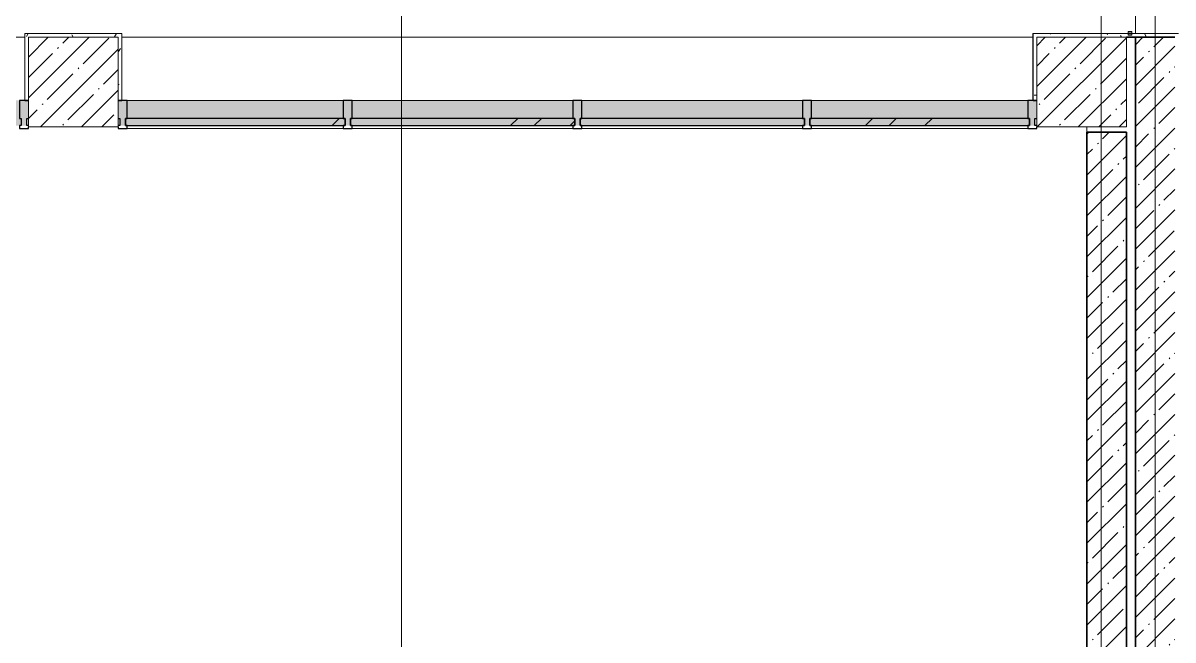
# Model space of a CAD drawing. Header units: millimetres. Extents: x 3914 to 443608, y -156176 to 78197.
# Drawn here: x 393969 to 400380, y -130238 to -126798 of the extents above; entities that cross this region are included whole.
import ezdxf

# ---------------------------------------------------------------- set-up
doc = ezdxf.new("R2010")
doc.units = ezdxf.units.MM
doc.layers.add('A-AREA-PATT-3', color=7, linetype='Continuous', lineweight=5, true_color=0xe6fae8, transparency=1)
for name, color, linetype, lineweight in [('A-FLOR', 7, 'Continuous', 9), ('A-GLAZ-CURT', 7, 'Continuous', 9), ('A-GLAZ-CURT-1', 7, 'Continuous', 5), ('A-GLAZ-CURT-2', 7, 'Continuous', 25), ('A-GLAZ-CWMG', 7, 'Continuous', 9), ('A-GLAZ-CWMG-1', 7, 'Continuous', 25), ('A-WALL-1', 7, 'Continuous', 35), ('I-WALL', 7, 'Continuous', 5), ('S-COLS', 7, 'Continuous', 9), ('S-COLS-1', 7, 'Continuous', 5), ('Оси', 7, 'Continuous', 9)]:
    doc.layers.add(name, color=color, linetype=linetype, lineweight=lineweight)
doc.layers.add('A-WALL-FNSH-1', color=9, linetype='Continuous', lineweight=5, true_color=0x808080)
pattern_1 = [(45, (315419.7, -145976.68), (-114.04925, 114.04925), []), (45, (315533.75, -145976.68), (-114.04925, 114.04925), [201.612, -40.322, 6.706, -33.617])]
pattern_2 = [(0, (315419.7, -145976.68), (243.84, 60.96), [20.117, -162.763, 20.117, -162.763, -975.36]), (0, (315419.7, -145976.68), (243.84, 60.96), [-365.76, 20.117, -345.643, 20.117, -162.763, -426.72]), (0, (315419.7, -145976.68), (243.84, 60.96), [-914.4, 20.117, -101.803, 20.117, -284.683]), (120, (315511.14, -145946.2), (-174.71291, 180.691634), [20.117, -162.763, 20.117, -162.763, -975.36]), (120, (315511.14, -145946.2), (-174.71291, 180.691634), [-365.76, 20.117, -345.643, 20.117, -162.763, -426.72]), (120, (315511.14, -145946.2), (-174.71291, 180.691634), [-914.4, 20.117, -101.803, 20.117, -284.683]), (240, (315541.62, -145824.28), (-69.12709, -241.651634), [20.117, -162.763, 20.117, -162.763, -975.36]), (240, (315541.62, -145824.28), (-69.12709, -241.651634), [-365.76, 20.117, -345.643, 20.117, -162.763, -426.72]), (240, (315541.62, -145824.28), (-69.12709, -241.651634), [-914.4, 20.117, -101.803, 20.117, -284.683])]

# ---------------------------------------------------------------- blocks, each defined once
blk = doc.blocks.new('BSC_Колонна _Прямоугольная - 500х500-V596-Объем проектирования 3 этажа')
at = {"layer": 'S-COLS-1'}
h = blk.add_hatch(dxfattribs=at)
h.set_pattern_fill('FP_136', color=256, style=0, pattern_type=2)
h.set_pattern_definition([(45, (-78830, -18850), (-114.04925, 114.04925), []), (45, (-78715.95, -18850), (-114.04925, 114.04925), [201.613, -40.323, 6.706, -33.617])])
h.paths.add_polyline_path([(-250, -250), (250, -250), (248.1, 250), (-250, 250), (-250, -243)])
for p, q in [((250, 250), (-250, 250)), ((-250, 250), (-250, -250)), ((250, -250), (250, 250)), ((-250, -250), (250, -250))]:
    blk.add_line(p, q, dxfattribs=at)
blk = doc.blocks.new('BSC_Колонна _Прямоугольная - 500х500-V597-Объем проектирования 3 этажа')
at = {"layer": 'S-COLS-1'}
h = blk.add_hatch(dxfattribs=at)
h.set_pattern_fill('FP_137', color=256, style=0, pattern_type=2)
h.set_pattern_definition([(45, (-84450, -18850), (-114.04925, 114.04925), []), (45, (-84335.95, -18850), (-114.04925, 114.04925), [201.613, -40.323, 6.706, -33.617])])
h.paths.add_polyline_path([(26.9, -250), (250, -250), (250, 250), (-250, 250), (-250, -250)])
for p, q in [((250, 250), (-250, 250)), ((-250, 250), (-250, -250)), ((250, -250), (250, 250)), ((-250, -250), (250, -250))]:
    blk.add_line(p, q, dxfattribs=at)
blk = doc.blocks.new('Прямоугольный импост - Импост структурный с накладкой - 160мм-23618922-Объем проектирования 3 этажа')
at = {"layer": 'A-GLAZ-CWMG-1'}
for p, q in [((-50, 0), (-50, 17)), ((-50, 17), (0, 17)), ((-40, 0), (-50, 0)), ((-40, -40), (-40, 0)), ((0, 0), (-10, 0)), ((-10, 0), (-10, -40)), ((0, 17), (0, 7)), ((-50, -140), (-50, -40)), ((-50, -40), (-40, -40)), ((-10, -40), (0, -40)), ((0, -140), (-50, -140))]:
    blk.add_line(p, q, dxfattribs=at)
blk = doc.blocks.new('Системная панель - Стекло - 40мм-23618921-Объем проектирования 3 этажа')
at = {"layer": 'A-GLAZ-CURT-1'}
h = blk.add_hatch(dxfattribs=at)
h.set_pattern_fill('FP_227', color=256, style=0, pattern_type=2)
h.set_pattern_definition([(45, (-79932.5, -18407), (-565.6854, 565.6854), [400, -1200]), (45, (-80332.5, -18607), (-565.6854, 565.6854), [1200, -400]), (45, (-79532.5, -18807), (-565.6854, 565.6854), [400, -1200])])
h.paths.add_polyline_path([(393.3, 0), (612.5, 0), (612.5, 40), (-612.5, 40), (-612.5, 0), (-506.7, 0)])
at = {"layer": 'A-GLAZ-CURT-2'}
for p, q in [((612.5, 40), (-612.5, 40)), ((-612.5, 40), (-612.5, 0)), ((612.5, 0), (612.5, 40)), ((-612.5, 0), (612.5, 0))]:
    blk.add_line(p, q, dxfattribs=at)
blk = doc.blocks.new('Прямоугольный импост - Импост структурный с накладкой - 160мм-23562040-Объем проектирования 3 этажа')
at = {"layer": 'A-GLAZ-CWMG'}
for p, q in [((80335, 18747), (79130, 18747)), ((80335, 18590), (79130, 18590))]:
    blk.add_line(p, q, dxfattribs=at)
blk = doc.blocks.new('Прямоугольный импост - Импост структурный с накладкой - 160мм-V601-Объем проектирования 3 этажа')
at = {"layer": 'A-GLAZ-CWMG-1'}
for p, q in [((0, 17), (-50, 17)), ((-50, 17), (-50, 0)), ((-50, 0), (-40, 0)), ((-40, 0), (-40, -40)), ((-10, -40), (-10, 0)), ((-10, 0), (0, 0)), ((0, 7), (0, 17)), ((-40, -40), (-50, -40)), ((-50, -40), (-50, -140)), ((0, -40), (-10, -40)), ((-50, -140), (0, -140))]:
    blk.add_line(p, q, dxfattribs=at)
blk = doc.blocks.new('Системная панель - Стекло - 40мм-V602-Объем проектирования 3 этажа')
at = {"layer": 'A-GLAZ-CURT-1'}
h = blk.add_hatch(dxfattribs=at)
h.set_pattern_fill('FP_228', color=256, style=0, pattern_type=2)
h.set_pattern_definition([(45, (-83747.5, -18407), (-565.6854, 565.6854), [400, -1200]), (45, (-84147.5, -18607), (-565.6854, 565.6854), [1200, -400]), (45, (-83347.5, -18807), (-565.6854, 565.6854), [400, -1200])])
h.paths.add_polyline_path([(-122.4, 0), (612.5, 0), (612.5, 40), (-612.5, 40), (-612.5, 0), (-158.4, 0)])
at = {"layer": 'A-GLAZ-CURT-2'}
for p, q in [((612.5, 40), (-612.5, 40)), ((-612.5, 40), (-612.5, 0)), ((612.5, 0), (612.5, 40)), ((-612.5, 0), (612.5, 0))]:
    blk.add_line(p, q, dxfattribs=at)
blk = doc.blocks.new('Прямоугольный импост - Импост структурный с накладкой - 160мм-23618920-Объем проектирования 3 этажа')
at = {"layer": 'A-GLAZ-CWMG-1'}
for p, q in [((-25, 0), (-25, 17)), ((-25, 17), (25, 17)), ((-15, 0), (-25, 0)), ((-15, -40), (-15, 0)), ((25, 0), (15, 0)), ((15, 0), (15, -40)), ((25, 17), (25, 0)), ((-25, -140), (-25, -40)), ((-25, -40), (-15, -40)), ((15, -40), (25, -40)), ((25, -40), (25, -140)), ((25, -140), (-25, -140))]:
    blk.add_line(p, q, dxfattribs=at)
blk = doc.blocks.new('Системная панель - Стекло - 40мм-23618924-Объем проектирования 3 этажа')
at = {"layer": 'A-GLAZ-CURT-2'}
for p, q in [((625, 40), (-625, 40)), ((-625, 40), (-625, 0)), ((-625, 0), (625, 0)), ((625, 0), (625, 40))]:
    blk.add_line(p, q, dxfattribs=at)
blk = doc.blocks.new('Прямоугольный импост - Импост структурный с накладкой - 160мм-22751478-Объем проектирования 3 этажа')
at = {"layer": 'A-GLAZ-CWMG'}
for p, q in [((82895, 18747), (81665, 18747)), ((82895, 18590), (81665, 18590))]:
    blk.add_line(p, q, dxfattribs=at)
blk = doc.blocks.new('Системная панель - Стекло - 40мм-V638-Объем проектирования 3 этажа')
at = {"layer": 'A-GLAZ-CURT-1'}
h = blk.add_hatch(dxfattribs=at)
h.set_pattern_fill('FP_230', color=256, style=0, pattern_type=2)
h.set_pattern_definition([(45, (-81200, -18407), (-565.6854, 565.6854), [400, -1200]), (45, (-81600, -18607), (-565.6854, 565.6854), [1200, -400]), (45, (-80800, -18807), (-565.6854, 565.6854), [400, -1200])])
h.paths.add_polyline_path([(-625, 0), (625, 0), (625, 40), (-625, 40), (-625, 35.6)])
at = {"layer": 'A-GLAZ-CURT-2'}
for p, q in [((625, 40), (-625, 40)), ((-625, 40), (-625, 0)), ((-625, 0), (625, 0)), ((625, 0), (625, 40))]:
    blk.add_line(p, q, dxfattribs=at)

msp = doc.modelspace()

# ---------------------------------------------------------------- hatches: boundary and pattern name
at = {"layer": 'A-AREA-PATT-3'}
h = msp.add_hatch(color=256, dxfattribs=at)
h.paths.add_polyline_path([(384090.2, -134176.7), (384253.7, -134176.7), (384253.7, -134156.7), (384213.7, -134156.7), (384213.7, -134136.7), (384223.7, -134136.7), (384223.7, -134036.7), (384163.7, -134036.7), (384163.7, -134076.7), (384090.2, -134076.7), (384090.2, -134119.9)])
h.paths.add_polyline_path([(385613.7, -134176.7), (385643.7, -134176.7), (385643.7, -134136.7), (385653.7, -134136.7), (385653.7, -134176.7), (385709.2, -134176.7), (385708.7, -134076.7), (385653.7, -134076.7), (385653.7, -134036.7), (385603.7, -134036.7), (385603.7, -134136.7), (385613.7, -134136.7), (385613.7, -134156.7), (385563.7, -134156.7), (385563.7, -134176.7), (385603.7, -134176.7)])
h.paths.add_polyline_path([(398354.7, -130483.7), (399619.7, -130482.3), (399619.7, -130383.7), (399609.7, -130383.7), (399609.7, -130343.7), (394509.7, -130344), (394509.7, -130383.7), (394499.7, -130383.7), (394499.7, -130483.7), (398324.7, -130483.7)])
h.paths.add_polyline_path([(391194.4, -130483.7), (393999.7, -130482.1), (393999.7, -130383.7), (393989.7, -130383.7), (393989.7, -130343.7), (389469.7, -130344.3), (389469.7, -130383.7), (389459.7, -130383.7), (389459.7, -130483.7), (390803.6, -130483.7)])
h.paths.add_polyline_path([(389402.7, -130326.7), (389402.7, -130316.7), (389442.7, -130316.7), (389440.8, -127386.7), (389402.7, -127386.7), (389402.7, -127376.7), (389304.7, -127377.5), (389302.7, -130326.7)])
h.paths.add_polyline_path([(395764.7, -127369.7), (399609.7, -127369.7), (399609.7, -127329.7), (399619.7, -127329.7), (399619.7, -127229.7), (394499.7, -127231.3), (394499.7, -127329.7), (394509.7, -127329.7), (394509.7, -127369.7), (395754.7, -127369.7)])
h.paths.add_polyline_path([(393989.7, -127369.7), (393989.7, -127329.7), (393999.7, -127329.7), (393999.7, -127229.7), (389459.7, -127229.7), (389459.7, -127329.7), (389469.7, -127329.7), (389471.1, -127369.7), (393985.7, -127369.7)])
h.paths.add_polyline_path([(400150.2, -126856.2), (400150.2, -126845.7), (400130.2, -126845.7), (400130.2, -126856.2)])
h.paths.add_polyline_path([(400124.3, -123307.7), (400144.3, -123307.7), (400144.3, -123297.2), (400124.3, -123297.2)])
at = {"layer": 'I-WALL'}
h = msp.add_hatch(dxfattribs=at)
h.set_pattern_fill('FP_191', color=256, style=0, pattern_type=2)
h.set_pattern_definition(pattern_2)
h.paths.add_polyline_path([(394499.7, -126876.7), (394499.7, -126856.7), (393979.7, -126856.7), (393979.7, -126876.7), (394497.8, -126876.7)])
h = msp.add_hatch(dxfattribs=at)
h.set_pattern_fill('FP_191', color=256, style=0, pattern_type=2)
h.set_pattern_definition(pattern_2)
h.paths.add_polyline_path([(394499.7, -127229.7), (394519.7, -127229.7), (394519.7, -126856.7), (394499.7, -126856.7), (394499.7, -127128.9)])
h = msp.add_hatch(dxfattribs=at)
h.set_pattern_fill('FP_191', color=256, style=0, pattern_type=2)
h.set_pattern_definition(pattern_2)
h.paths.add_polyline_path([(399786.5, -126876.7), (400389.7, -126876.7), (400389.7, -126856.7), (399599.7, -126856.7), (399599.7, -126876.7), (399765.1, -126876.7)])
h = msp.add_hatch(dxfattribs=at)
h.set_pattern_fill('FP_191', color=256, style=0, pattern_type=2)
h.set_pattern_definition(pattern_2)
h.paths.add_polyline_path([(393979.7, -127229.7), (393999.7, -127229), (393999.7, -126876.7), (393979.7, -126877.5), (393979.7, -127229.7)])
h = msp.add_hatch(dxfattribs=at)
h.set_pattern_fill('FP_191', color=256, style=0, pattern_type=2)
h.set_pattern_definition(pattern_2)
h.paths.add_polyline_path([(399599.7, -127229.7), (399619.7, -127229.7), (399619.7, -126876.7), (399599.7, -126877.7)])
h = msp.add_hatch(dxfattribs=at)
h.set_pattern_fill('FP_1', color=256, style=0, pattern_type=2)
h.set_pattern_definition(pattern_1)
h.paths.add_polyline_path([(400180.4, -135576.7), (400389.7, -135576.7), (400389.7, -126876.7), (400169.7, -126876.7), (400169.7, -135576.7), (400178.1, -135576.7)])
h = msp.add_hatch(dxfattribs=at)
h.set_pattern_fill('FP_1', color=256, style=0, pattern_type=2)
h.set_pattern_definition(pattern_1)
h.paths.add_polyline_path([(399911.3, -130446.7), (400119.7, -130446.7), (400119.7, -127406.7), (399899.7, -127406.7), (399899.7, -130446.7), (399906.1, -130446.7)])

# ---------------------------------------------------------------- linework, layer by layer
at = {"layer": 'A-FLOR'}
for p, q in [((400169.7, -126856.7), (400169.7, -123296.7)), ((394519.7, -126856.7), (393979.7, -126856.7)), ((393979.7, -126856.7), (393979.7, -127229.7)), ((394519.7, -127229.7), (394519.7, -126856.7)), ((400130.2, -126856.7), (399599.7, -126856.7)), ((399599.7, -126856.7), (399599.7, -127229.7)), ((400409.7, -126856.7), (400150.2, -126856.7)), ((389479.7, -126876.7), (393979.7, -126876.7)), ((394519.7, -126876.7), (399599.7, -126876.7)), ((399619.7, -127329.7), (399619.7, -127369.7)), ((399899.7, -127406.7), (399899.7, -127376.7))]:
    msp.add_line(p, q, dxfattribs=at)
at = {"layer": 'A-WALL-1'}
for p, q in [((393979.7, -126856.7), (393979.7, -126856.7)), ((400150.2, -126856.7), (400130.2, -126856.7)), ((400119.7, -126876.7), (400389.7, -126876.7)), ((400389.7, -126876.7), (400169.7, -126876.7)), ((400169.7, -126876.7), (400169.7, -135576.7)), ((393979.7, -127229.7), (393999.7, -127229.7)), ((394499.7, -127229.7), (394519.7, -127229.7)), ((399599.7, -127229.7), (399619.7, -127229.7)), ((399899.7, -127406.7), (399899.7, -130446.7)), ((400119.7, -127406.7), (399899.7, -127406.7)), ((400119.7, -130446.7), (400119.7, -127406.7))]:
    msp.add_line(p, q, dxfattribs=at)
at = {"layer": 'A-WALL-FNSH-1'}
for p, q in [((394520.7, -126855.7), (393978.7, -126855.7)), ((393978.7, -126855.7), (393978.7, -127229.7)), ((394520.7, -127229.7), (394520.7, -126855.7)), ((400410.7, -126855.7), (399598.7, -126855.7)), ((399598.7, -126855.7), (399598.7, -127229.7)), ((400150.2, -126845.7), (400130.2, -126845.7)), ((400130.2, -126845.7), (400130.2, -126865.7)), ((400150.2, -126865.7), (400150.2, -126845.7)), ((400130.2, -126865.7), (400150.2, -126865.7)), ((393978.7, -127229.7), (393979.7, -127229.7)), ((394519.7, -127229.7), (394520.7, -127229.7)), ((399598.7, -127229.7), (399599.7, -127229.7))]:
    msp.add_line(p, q, dxfattribs=at)
at = {"layer": 'Оси'}
for points in [[(396079.7, -147882.9), (396079.7, -142882.9), (396079.7, -123586.6), (396079.7, -118586.6)], [(399979.7, -147882.9), (399979.7, -142882.9), (399979.7, -129061.6), (399979.7, -124061.6)], [(401224.2, -147882.9), (401224.2, -147293), (400279.7, -146612.9), (400279.7, -141612.9), (400279.7, -129061.6), (400279.7, -124061.6)]]:
    msp.add_lwpolyline(points, dxfattribs=at)

# ---------------------------------------------------------------- block references
at = {"layer": 'A-GLAZ-CURT'}
for name, p in [('Системная панель - Стекло - 40мм-23618921-Объем проектирования 3 этажа', (395152.2, -127369.7)), ('Системная панель - Стекло - 40мм-V638-Объем проектирования 3 этажа', (396419.7, -127369.7)), ('Системная панель - Стекло - 40мм-23618924-Объем проектирования 3 этажа', (397699.7, -127369.7)), ('Системная панель - Стекло - 40мм-V602-Объем проектирования 3 этажа', (398967.2, -127369.7))]:
    msp.add_blockref(name, p, dxfattribs=at)
at = {"layer": 'A-GLAZ-CWMG', "extrusion": (0, 0, -1), "rotation": 180}
for name, p in [('Прямоугольный импост - Импост структурный с накладкой - 160мм-23618922-Объем проектирования 3 этажа', (-393999.7, -127369.7)), ('Прямоугольный импост - Импост структурный с накладкой - 160мм-23618920-Объем проектирования 3 этажа', (-395779.7, -127369.7)), ('Прямоугольный импост - Импост структурный с накладкой - 160мм-23618920-Объем проектирования 3 этажа', (-397059.7, -127369.7)), ('Прямоугольный импост - Импост структурный с накладкой - 160мм-23618920-Объем проектирования 3 этажа', (-398339.7, -127369.7)), ('Прямоугольный импост - Импост структурный с накладкой - 160мм-23618922-Объем проектирования 3 этажа', (-399619.7, -127369.7))]:
    msp.add_blockref(name, p, dxfattribs=at)
at = {"layer": 'A-GLAZ-CWMG', "rotation": 180}
msp.add_blockref('Прямоугольный импост - Импост структурный с накладкой - 160мм-V601-Объем проектирования 3 этажа', (394499.7, -127369.7), dxfattribs=at)
at = {"layer": 'A-GLAZ-CWMG'}
for name, p in [('Прямоугольный импост - Импост структурный с накладкой - 160мм-23562040-Объем проектирования 3 этажа', (315419.7, -145976.7)), ('Прямоугольный импост - Импост структурный с накладкой - 160мм-22751478-Объем проектирования 3 этажа', (314139.7, -145976.7)), ('Прямоугольный импост - Импост структурный с накладкой - 160мм-22751478-Объем проектирования 3 этажа', (315419.7, -145976.7)), ('Прямоугольный импост - Импост структурный с накладкой - 160мм-23562040-Объем проектирования 3 этажа', (319234.7, -145976.7))]:
    msp.add_blockref(name, p, dxfattribs=at)
at = {"layer": 'S-COLS'}
for name, p in [('BSC_Колонна _Прямоугольная - 500х500-V596-Объем проектирования 3 этажа', (394249.7, -127126.7)), ('BSC_Колонна _Прямоугольная - 500х500-V597-Объем проектирования 3 этажа', (399869.7, -127126.7))]:
    msp.add_blockref(name, p, dxfattribs=at)

doc.saveas('drawing.dxf')
